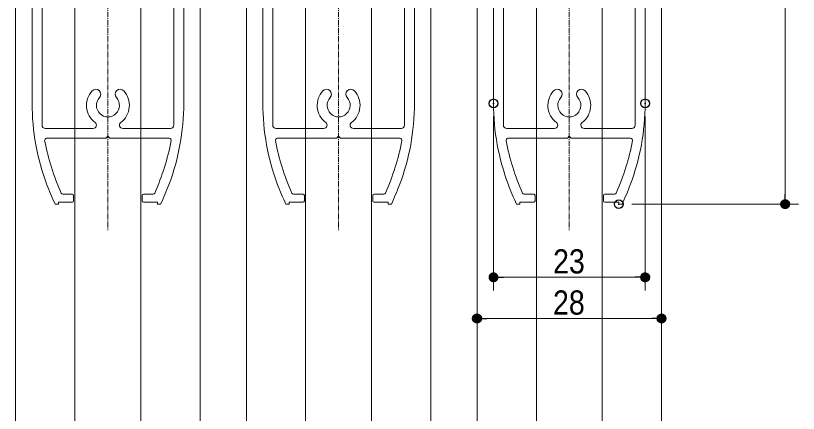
# Model space of a CAD drawing. Units: millimetres, scale not verified. Extents: x -4547 to 4547, y -2284 to 2284.
# Drawn here: x 237 to 1128, y -373 to 79 of the extents above; entities that cross this region are included whole.
import ezdxf
from ezdxf.enums import TextEntityAlignment as Align

# ---------------------------------------------------------------- set-up
doc = ezdxf.new("R2010")
doc.units = ezdxf.units.MM
doc.header["$LTSCALE"] = 20
doc.header["$PDMODE"] = 32
doc.header["$PDSIZE"] = 10
doc.linetypes.add('USER4', pattern=[9.172222, 5.997222, -1.058333, 1.058333, -1.058333])
for name, color, linetype, lineweight in [('0-1_3一般', 7, 'Continuous', 15), ('0-2_2寸法-1', 7, 'Continuous', 15), ('0-3_0', 7, 'Continuous', 25)]:
    doc.layers.add(name, color=color, linetype=linetype, lineweight=lineweight)
doc.layers.add('0-4_Defpoints', color=7, linetype='Continuous')
doc.styles.add('ＭＳ Ｐゴシック', font='')
doc.styles.get('ＭＳ Ｐゴシック').set_extended_font_data('MS PGothic')

# ---------------------------------------------------------------- blocks, each defined once
blk = doc.blocks.new('グループ-48')
at = {"layer": '0-1_3一般', "linetype": 'USER4', "lineweight": 5}
for p, q in [((33653.7, 14694), (33653.7, -3299.9)), ((38903.7, 14694), (38903.7, -3299.9)), ((44153.7, 14694), (44153.7, -3299.9))]:
    blk.add_line(p, q, dxfattribs=at)
at = {"layer": '0-1_3一般', "lineweight": 5}
for p, q in [((31928.7, 6969), (31928.7, -411.3)), ((35378.7, 6969), (35378.7, -411.3)), ((37178.7, 6969), (37178.7, -411.3)), ((40628.7, 6969), (40628.7, -411.3)), ((42428.7, 6969), (42428.7, -411.3)), ((45878.7, 6969), (45878.7, -411.3)), ((32153.7, 4392.8), (32153.7, -906)), ((35153.7, 4392.8), (35153.7, -906)), ((37403.7, 4392.8), (37403.7, -906)), ((40403.7, 4392.8), (40403.7, -906)), ((42653.7, 4392.8), (42653.7, -906)), ((45653.7, 4392.8), (45653.7, -906)), ((33316.2, -981), (32228.7, -981)), ((35078.7, -981), (33991.2, -981)), ((38566.2, -981), (37478.7, -981)), ((40328.7, -981), (39241.2, -981)), ((43816.2, -981), (42728.7, -981)), ((45578.7, -981), (44491.2, -981)), ((33608.7, -1206), (32257.9, -1206)), ((33653.7, -1161), (33608.7, -1206)), ((33698.7, -1206), (33653.7, -1161)), ((35049.5, -1206), (33698.7, -1206)), ((38858.7, -1206), (37507.9, -1206)), ((44108.7, -1206), (42757.9, -1206)), ((44153.7, -1161), (44108.7, -1206)), ((44198.7, -1206), (44153.7, -1161)), ((45549.5, -1206), (44198.7, -1206)), ((32627.6, -2481), (32843.7, -2481)), ((34463.7, -2481), (34679.7, -2481)), ((37877.6, -2481), (38093.7, -2481)), ((39713.7, -2481), (39929.7, -2481)), ((43127.6, -2481), (43343.7, -2481)), ((44963.7, -2481), (45179.7, -2481)), ((32873.7, -2511), (32873.7, -2631)), ((34433.7, -2511), (34433.7, -2631)), ((34463.7, -2661), (34778.7, -2661)), ((34778.7, -2661), (34778.7, -2706)), ((37778.7, -2661), (37778.7, -2706)), ((38093.7, -2661), (37778.7, -2661)), ((38123.7, -2511), (38123.7, -2631)), ((39683.7, -2511), (39683.7, -2631)), ((43373.7, -2511), (43373.7, -2631)), ((44933.7, -2511), (44933.7, -2631)), ((44963.7, -2661), (45278.7, -2661)), ((45278.7, -2661), (45278.7, -2706)), ((34778.7, -2706), (34853.7, -2706)), ((37778.7, -2706), (37703.7, -2706)), ((45278.7, -2706), (45353.7, -2706))]:
    blk.add_line(p, q, dxfattribs=at)
for points in [[(40299.5, -1206), (38948.7, -1206), (38903.7, -1161), (38858.7, -1206)], [(32843.7, -2661), (32528.7, -2661), (32528.7, -2706), (32453.7, -2706)], [(39713.7, -2661), (40028.7, -2661), (40028.7, -2706), (40103.7, -2706)], [(43343.7, -2661), (43028.7, -2661), (43028.7, -2706), (42953.7, -2706)]]:
    blk.add_lwpolyline(points, dxfattribs=at)
for centre, radius, start, end in [((33653.7, -456), 487.5, 137.4576, 233.1301), ((33377.4, -202.4), 112.5, 317.4576, 137.4576), ((33930, -202.4), 112.5, 42.5424, 222.5424), ((33653.7, -456), 487.5, 306.8699, 42.5424), ((38903.7, -456), 487.5, 137.4576, 233.1301), ((38627.4, -202.4), 112.5, 317.4576, 137.4576), ((39180, -202.4), 112.5, 42.5424, 222.5424), ((38903.7, -456), 487.5, 306.8699, 42.5424), ((44153.7, -456), 487.5, 137.4576, 233.1301), ((43877.4, -202.4), 112.5, 317.4576, 137.4576), ((44430, -202.4), 112.5, 42.5424, 222.5424), ((44153.7, -456), 487.5, 306.8699, 42.5424), ((33653.7, -456), 262.5, 137.4576, 42.5424), ((38903.7, -456), 262.5, 137.4576, 42.5424), ((44153.7, -456), 262.5, 137.4576, 42.5424), ((37178.7, -411.3), 5250, 180, 200.66323), ((30128.7, -411.3), 5250, 339.33677, 0), ((42428.7, -411.3), 5250, 180, 200.66323), ((35378.7, -411.3), 5250, 339.33677, 0), ((47678.7, -411.3), 5250, 180, 200.66323), ((40628.7, -411.3), 5250, 339.33677, 0), ((33316.2, -906), 75, 270, 53.1301), ((33991.2, -906), 75, 126.8699, 270), ((38566.2, -906), 75, 270, 53.1301), ((39241.2, -906), 75, 126.8699, 270), ((43816.2, -906), 75, 270, 53.1301), ((44491.2, -906), 75, 126.8699, 270), ((32228.7, -906), 75, 180, 270), ((35078.7, -906), 75, 270, 0), ((37478.7, -906), 75, 180, 270), ((40328.7, -906), 75, 270, 0), ((42728.7, -906), 75, 180, 270), ((45578.7, -906), 75, 270, 0), ((32257.9, -1251), 45, 90, 191.11238), ((35049.5, -1251), 45, 348.88762, 90), ((37507.9, -1251), 45, 90, 191.11238), ((40299.5, -1251), 45, 348.88762, 90), ((42757.9, -1251), 45, 90, 191.11238), ((45549.5, -1251), 45, 348.88762, 90), ((37880.4, -146.6), 5775, 191.11238, 203.54944), ((29426.9, -146.6), 5775, 336.45056, 348.88762), ((43130.4, -146.6), 5775, 191.11238, 203.54944), ((34676.9, -146.6), 5775, 336.45056, 348.88762), ((48380.4, -146.6), 5775, 191.11238, 203.54944), ((39926.9, -146.6), 5775, 336.45056, 348.88762), ((37880.4, -146.6), 6000, 200.66323, 205.2495), ((29426.9, -146.6), 6000, 334.7505, 339.33677), ((43130.4, -146.6), 6000, 200.66323, 205.2495), ((34676.9, -146.6), 6000, 334.7505, 339.33677), ((48380.4, -146.6), 6000, 200.66323, 205.2495), ((39926.9, -146.6), 6000, 334.7505, 339.33677), ((32627.6, -2436), 45, 203.54944, 270), ((32843.7, -2511), 30, 0, 90), ((34463.7, -2511), 30, 90, 180), ((34679.7, -2436), 45, 270, 336.45056), ((37877.6, -2436), 45, 203.54944, 270), ((38093.7, -2511), 30, 0, 90), ((39713.7, -2511), 30, 90, 180), ((39929.7, -2436), 45, 270, 336.45056), ((43127.6, -2436), 45, 203.54944, 270), ((43343.7, -2511), 30, 0, 90), ((44963.7, -2511), 30, 90, 180), ((45179.7, -2436), 45, 270, 336.45056), ((32843.7, -2631), 30, 270, 0), ((34463.7, -2631), 30, 180, 270), ((38093.7, -2631), 30, 270, 0), ((39713.7, -2631), 30, 180, 270), ((43343.7, -2631), 30, 270, 0), ((44963.7, -2631), 30, 180, 270)]:
    blk.add_arc(centre, radius, start, end, dxfattribs=at)
blk = doc.blocks.new('グループ-58')
at = {"layer": '0-1_3一般', "lineweight": 5}
for p, q in [((31553.7, -31971.3), (31553.7, 7044)), ((34403.7, 7044), (34403.7, -31971.3)), ((35753.7, 7044), (35753.7, -31971.3)), ((36803.7, -31971.3), (36803.7, 7044)), ((39653.7, 7044), (39653.7, -31971.3)), ((43403.7, -31971.3), (43403.7, 7044)), ((44903.7, 7044), (44903.7, -31971.3))]:
    blk.add_line(p, q, dxfattribs=at)
for points in [[(32903.7, -31971.3), (32903.7, 7044), (34403.7, 7044), (35753.7, 7044)], [(38153.7, -31971.3), (38153.7, 7044), (39653.7, 7044), (41003.7, 7044), (41003.7, -31971.3)], [(42053.7, -31971.3), (42053.7, 7044), (43403.7, 7044), (44903.7, 7044), (46253.7, 7044), (46253.7, -31971.3)]]:
    blk.add_lwpolyline(points, dxfattribs=at)
blk = doc.blocks.new('グループ-65')
at = {"layer": '0-1_3一般'}
for name in ['グループ-48', 'グループ-58']:
    blk.add_blockref(name, (0, 0), dxfattribs=at)
blk = doc.blocks.new('_Dot')
at = {"layer": '0-3_0'}
blk.add_line((-10, 0), (-20, 0), dxfattribs=at)
for points in [[(0, 0), (-10, 0), (-9.92, 1.25)], [(0, 0), (-9.92, -1.25), (-10, 0)], [(0, 0), (-9.92, 1.25), (-9.69, 2.49)], [(0, 0), (-9.69, -2.49), (-9.92, -1.25)], [(0, 0), (-9.69, 2.49), (-9.3, 3.68)], [(0, 0), (-9.3, -3.68), (-9.69, -2.49)], [(0, 0), (-9.3, 3.68), (-8.76, 4.82)], [(0, 0), (-8.76, -4.82), (-9.3, -3.68)], [(0, 0), (-8.76, 4.82), (-8.09, 5.88)], [(0, 0), (-8.09, -5.88), (-8.76, -4.82)], [(0, 0), (-8.09, 5.88), (-7.29, 6.85)], [(0, 0), (-7.29, -6.85), (-8.09, -5.88)], [(0, 0), (-7.29, 6.85), (-6.37, 7.71)], [(0, 0), (-6.37, -7.71), (-7.29, -6.85)], [(0, 0), (-6.37, 7.71), (-5.36, 8.44)], [(0, 0), (-5.36, -8.44), (-6.37, -7.71)], [(0, 0), (-5.36, 8.44), (-4.26, 9.05)], [(0, 0), (-4.26, -9.05), (-5.36, -8.44)], [(0, 0), (-4.26, 9.05), (-3.09, 9.51)], [(0, 0), (-3.09, -9.51), (-4.26, -9.05)], [(0, 0), (-3.09, 9.51), (-1.87, 9.82)], [(0, 0), (-1.87, -9.82), (-3.09, -9.51)], [(0, 0), (-1.87, 9.82), (-0.63, 9.98)], [(0, 0), (-0.63, -9.98), (-1.87, -9.82)], [(0, 0), (-0.63, 9.98), (0.63, 9.98)], [(0, 0), (0.63, -9.98), (-0.63, -9.98)], [(0, 0), (0.63, 9.98), (1.87, 9.82)], [(0, 0), (1.87, 9.82), (3.09, 9.51)], [(0, 0), (3.09, 9.51), (4.26, 9.05)], [(0, 0), (4.26, 9.05), (5.36, 8.44)], [(0, 0), (5.36, 8.44), (6.37, 7.71)], [(0, 0), (6.37, 7.71), (7.29, 6.85)], [(0, 0), (7.29, 6.85), (8.09, 5.88)], [(0, 0), (8.09, 5.88), (8.76, 4.82)], [(0, 0), (8.76, 4.82), (9.3, 3.68)], [(0, 0), (9.3, 3.68), (9.69, 2.49)], [(0, 0), (9.69, 2.49), (9.92, 1.25)], [(0, 0), (9.92, 1.25), (10, 0)], [(0, 0), (1.87, -9.82), (0.63, -9.98)], [(0, 0), (3.09, -9.51), (1.87, -9.82)], [(0, 0), (4.26, -9.05), (3.09, -9.51)], [(0, 0), (5.36, -8.44), (4.26, -9.05)], [(0, 0), (6.37, -7.71), (5.36, -8.44)], [(0, 0), (7.29, -6.85), (6.37, -7.71)], [(0, 0), (8.09, -5.88), (7.29, -6.85)], [(0, 0), (8.76, -4.82), (8.09, -5.88)], [(0, 0), (9.3, -3.68), (8.76, -4.82)], [(0, 0), (9.69, -2.49), (9.3, -3.68)], [(0, 0), (9.92, -1.25), (9.69, -2.49)], [(0, 0), (10, 0), (9.92, -1.25)]]:
    blk.add_solid(points, dxfattribs=at)

msp = doc.modelspace()

# ---------------------------------------------------------------- linework, layer by layer
at = {"layer": '0-2_2寸法-1'}
for p, q in [((1112.68, 340.95), (1112.68, -124.04)), ((780.81, -35.56), (780.81, -233.61)), ((953.31, -35.56), (953.31, -233.61)), ((938.31, -135.3), (1127.68, -135.3)), ((792.06, -218.61), (942.05, -218.61)), ((762.06, -250.48), (762.26, -250.48)), ((972.06, -250.48), (972.26, -250.48)), ((960.8, -265.48), (773.31, -265.48))]:
    msp.add_line(p, q, dxfattribs=at)
at = {"layer": '0-4_Defpoints'}
for p in [(780.81, -20.56), (953.31, -20.56), (923.31, -135.3), (1112.68, -135.3), (953.31, -218.61), (762.06, -265.48), (972.06, -265.48)]:
    msp.add_point(p, dxfattribs=at)

# ---------------------------------------------------------------- block references
at = {"layer": '0-1_3一般', "xscale": 0.05, "yscale": 0.05}
msp.add_blockref('グループ-65', (-1340.62, 0), dxfattribs=at)
at = {"layer": '0-2_2寸法-1', "xscale": 0.5627563, "yscale": 0.5627563}
for p, rotation in [((1112.68, -135.3), 270), ((780.81, -218.61), 180), ((762.06, -265.48), 180)]:
    msp.add_blockref('_Dot', p, dxfattribs=dict(at, rotation=rotation))
for p in [(953.31, -218.61), (972.06, -265.48)]:
    msp.add_blockref('_Dot', p, dxfattribs=at)

# ---------------------------------------------------------------- texts
at = {"layer": '0-2_2寸法-1', "style": 'ＭＳ Ｐゴシック', "width": 0.9}
for s, p in [('23', (848.61, -222.49)), ('28', (848.54, -269.37))]:
    msp.add_text(s, height=27.57, dxfattribs=at).set_placement(p, align=Align.BOTTOM_LEFT)

doc.saveas('drawing.dxf')
